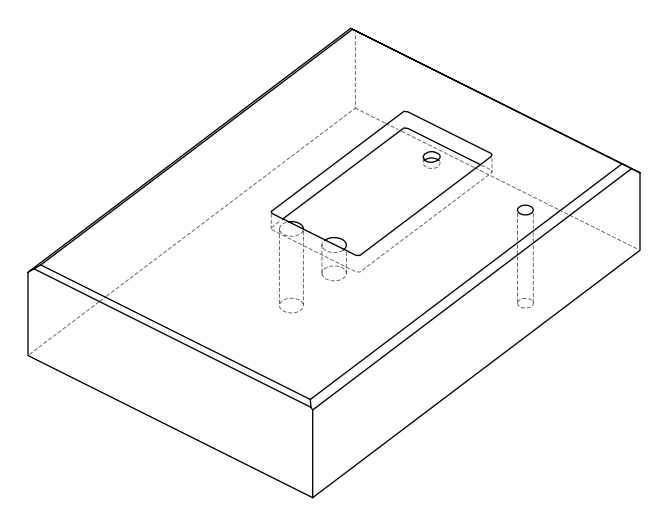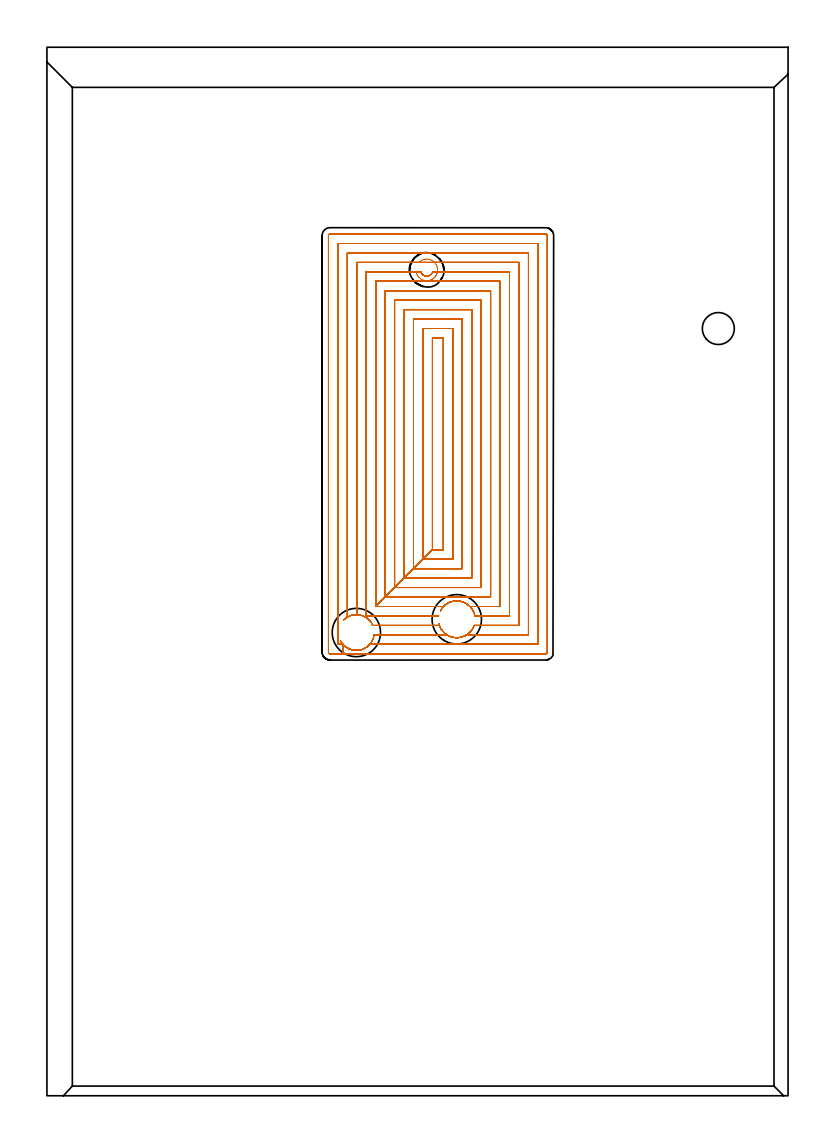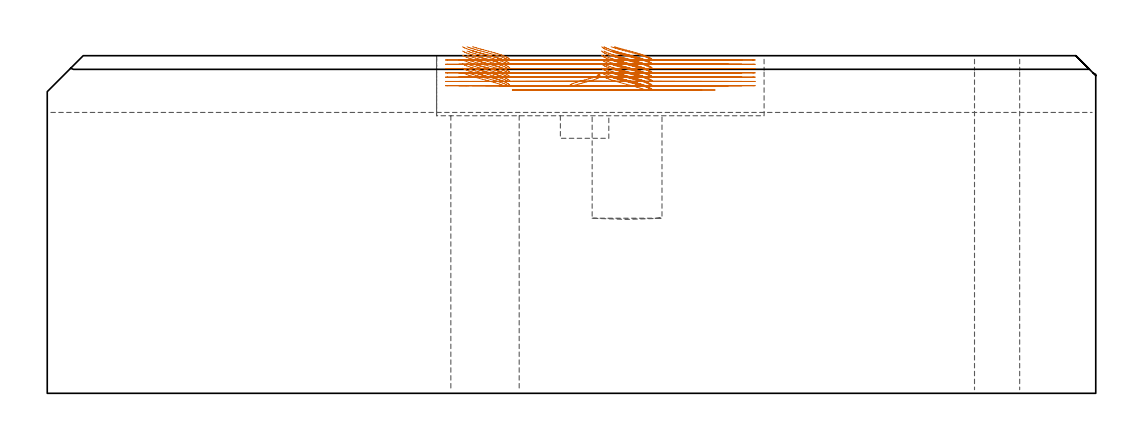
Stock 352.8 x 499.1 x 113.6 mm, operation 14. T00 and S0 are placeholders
(PLAN: 14 operations, 9 tool changes, 204 min)
(1 INDEXABLE_INSERT_DRILL_THROUGH_HOLE_FROM_SOLID | STEP1HOLE | NXT0302_017 | 0.39 min | 47127 mm3)
(2 INDEXABLE_INSERT_DRILL_BLIND_HOLE_FROM_SOLID | STEP1POCKET | NXT0302_018 | 0.15 min | 23744 mm3)
(3 SPOT_DRILL | STEP1HOLE_1 | NXT0321_9005460120000 | 0.03 min | 2 mm3)
(4 SPOT_DRILL_1 | STEP1POCKET_1 | NXT0321_9005460120000 | 0.04 min | 2192 mm3)
(5 DRILL_BLIND_HOLE_INTO_CENTER | STEP1HOLE_1 | UGT0301_494 | 0.07 min | 984 mm3)
(6 GUN_DRILL_THROUGH_HOLE | STEP1HOLE_1 | UGT0307_006 | 0.56 min | 6346 mm3)
(7 DRILL_TO_ENLARGE_THROUGH_HOLE | STEP1HOLE_1 | UGT0301_282 | 0.49 min | 13220 mm3)
(8 DRILL_BLIND_HOLE_INTO_CENTER_1 | STEP1POCKET_1 | NXT0301_128 | 0.04 min | 813 mm3)
(9 MILL_ROUGH_BLIND_HOLE_CONTOUR | STEP1POCKET_1 | UGT0201_129 | Spiral | 0.18 min | 2060 mm3)
(10 AREA_MILL | FG_CHAMFER_SURFACE | UGT0205_001 | 5.6 min | 3683 mm3)
(11 AREA_MILL_1 | FG_CHAMFER_SURFACE_1 | UGT0205_001 | 19.61 min | 36355 mm3)
(12 AREA_MILL_2 | FG_CHAMFER_SURFACE_2 | UGT0205_001 | 19.81 min | 63364 mm3)
(13 AREA_MILL_3 | FG_CHAMFER_SURFACE_3 | UGT0205_001 | 11.74 min | 10773 mm3)
(14 MILL_RECTANGULAR_POCKET | POCKET_RECTANGULAR_STRAIGHT | UGT0201_014 | Follow Part, ap 1.5, ae 75% | 145.28 min | 437284 mm3)
(TOOL NXT0302_017 | Index. Insert Drill 23mm [880-D2300L25-05] | D23 PA176 FL115 Z2)
(TOOL NXT0302_018 | Index. Insert Drill 23.5mm [880-D2350L25-03] | D23.5 PA176 FL71 Z2)
(TOOL NXT0321_9005460120000 | NC Spot Drill, 142deg, 12mm, Carbide, Uncoated | D12 PA142 FL30 Z2)
(TOOL UGT0301_494 | Carbide Drill 9.9 mm | D9.9 PA118 FL87 Z2)
(TOOL UGT0307_006 | Gun Drill 9 mm | D9 PA130 FL24 Z1)
(TOOL UGT0301_282 | Twist Drill 15.2 mm | D15.2 PA118 FL120 Z2)
(TOOL NXT0301_128 | Carbide Drill 12mm [861.1-1200-036A1-GP GC34] | D12 PA150 FL37.4 Z2)
(TOOL UGT0201_129 | Carbide End Mill 11.9 | D11.9 FL15 Z4)
(TOOL UGT0205_001 | Chamfer Mill 20 x 3 x 45 deg. | D20 FL50 Z2)
(TOOL UGT0201_014 | End mill 6 mm | D6 FL24 Z4)
(OP 14 MILL_RECTANGULAR_POCKET, part 1 of 3)
G17 G21 G94 G90
T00 M6
G54
G17 G0 G90 X187.321 Y230.777 S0 M3
G43 Z123.6 H0
Z116.6
G94 G1 X187.498 Y231.128 Z116.495 F250.
X187.966 Y231.862 Z116.261
X188.208 Y232.204 Z116.149
X188.776 Y232.859 Z115.917
X189.406 Y233.454 Z115.685
X190.091 Y233.985 Z115.453
X190.446 Y234.208 Z115.34
X191.266 Y234.663 Z115.089
X191.643 Y234.846 Z114.976
X192.677 Y235.214 Z114.682
X193.749 Y235.45 Z114.388
X194.842 Y235.55 Z114.094
X195.939 Y235.514 Z113.8
X197.023 Y235.342 Z113.506
X198.077 Y235.036 Z113.212
X198.637 Y234.802 Z113.049
X199.437 Y234.396 Z112.809
X199.993 Y234.053 Z112.634
X200.118 Y233.967 Z112.593
X200.914 Y233.332 Z112.32
X201.344 Y232.9 Z112.157
X215.7 F500.
Y387.7
X156.5
Y232.9
X183.5 Y259.9
X188.7
Y360.7
X183.5
Y259.9
X179. Y255.4
X193.2
Y365.2
X179.
Y255.4
X174.5 Y250.9
X197.7
Y369.7
X174.5
Y250.9
X170. Y246.4
X202.2
Y374.2
X170.
Y246.4
X165.5 Y241.9
X206.7
Y378.7
X165.5
Y241.9
X161. Y237.4
X211.2
Y383.2
X161.
Y237.4
X156.5 Y232.9
X188.83
G0 X190.845 Y234.43 Z116.6
G1 X191.266 Y234.663 Z116.471 F250.
X191.643 Y234.846 Z116.359
X192.677 Y235.214 Z116.065
X193.749 Y235.45 Z115.77
X194.842 Y235.55 Z115.476
X195.939 Y235.514 Z115.182
X197.023 Y235.342 Z114.888
X198.077 Y235.036 Z114.594
X198.637 Y234.802 Z114.432
X199.437 Y234.396 Z114.191
X199.993 Y234.053 Z114.016
X200.118 Y233.967 Z113.976
X200.914 Y233.332 Z113.703
X201.667 Y232.575 Z113.416
X202.284 Y231.793 Z113.149
X202.711 Y231.113 Z112.934
X202.998 Y230.541 Z112.763
X203.12 Y230.299 Z112.69
X203.286 Y229.913 Z112.578
X203.621 Y228.813 Z112.27
X203.697 Y228.4 Z112.157
X220.2 F500.
Y392.2
X183.645
G2 X182.387 Y390.564 R2.905
G1 X181.756 Y390.258
G2 X178.914 Y390.774 R3.041
G1 X178.388 Y391.321
X178.148 Y391.719
X178.019 Y392.04
X177.955 Y392.2
X152.
Y228.4
X186.501
G0 X189.722 Y219.901 Z116.6
G1 X190.528 Y219.341 Z116.337 F250.
X190.755 Y219.206 Z116.266
X191.209 Y218.965 Z116.129
X191.999 Y218.62 Z115.898
X192.39 Y218.472 Z115.785
X193.497 Y218.191 Z115.479
X194.631 Y218.056 Z115.173
X195.773 Y218.069 Z114.867
X196.904 Y218.232 Z114.561
X198.004 Y218.539 Z114.255
X199.054 Y218.987 Z113.949
X199.418 Y219.194 Z113.837
X200.172 Y219.674 Z113.598
X200.197 Y219.69 Z113.59
X200.538 Y219.935 Z113.477
X200.626 Y220.006 Z113.447
X200.939 Y220.286 Z113.334
X201.251 Y220.566 Z113.222
X201.724 Y221.071 Z113.036
X202.156 Y221.612 Z112.851
X202.497 Y222.127 Z112.685
X202.952 Y222.944 Z112.435
X203.136 Y223.322 Z112.322
X203.212 Y223.504 Z112.27
X203.351 Y223.9 Z112.157
X224.7 F500.
Y396.7
X147.5
Y228.993
G0 X186.586 Y224.756 Z116.6
G1 X186.777 Y224.075 Z116.411 F250.
X186.926 Y223.684 Z116.298
X187.129 Y223.222 Z116.163
X187.272 Y222.895 Z116.067
X187.515 Y222.44 Z115.929
X187.649 Y222.215 Z115.859
X188.223 Y221.392 Z115.59
X188.955 Y220.572 Z115.296
X189.704 Y219.914 Z115.029
X190.528 Y219.341 Z114.76
X190.755 Y219.206 Z114.689
X191.209 Y218.965 Z114.551
X191.999 Y218.62 Z114.32
X192.39 Y218.472 Z114.208
X193.497 Y218.191 Z113.902
X194.631 Y218.056 Z113.596
X195.773 Y218.069 Z113.29
X196.904 Y218.232 Z112.984
X198.004 Y218.539 Z112.678
X199.054 Y218.987 Z112.372
X199.418 Y219.194 Z112.26
X199.742 Y219.4 Z112.157
X229.2 F500.
Y401.2
X143.
Y227.821
G0 X141.254 Y226.47 Z116.6
G1 X141.855 Y227.026 Z116.38 F250.
X142.06 Y227.192 Z116.31
X142.554 Y227.549 Z116.147
X143.248 Y227.972 Z115.929
X143.838 Y228.251 Z115.754
X144.046 Y228.349 Z115.692
X144.828 Y228.632 Z115.469
X145.162 Y228.733 Z115.376
X145.503 Y228.806 Z115.282
X145.907 Y228.893 Z115.172
X146.958 Y228.999 Z114.889
X148.015 Y228.975 Z114.605
X149.06 Y228.821 Z114.322
X150.078 Y228.539 Z114.039
X151.053 Y228.134 Z113.756
X151.415 Y227.934 Z113.646
X152.205 Y227.44 Z113.396
X152.543 Y227.201 Z113.285
X153.202 Y226.628 Z113.051
X153.799 Y225.991 Z112.817
X154.05 Y225.662 Z112.706
X154.282 Y225.36 Z112.604
X154.486 Y225.038 Z112.502
X154.938 Y224.226 Z112.253
X155.086 Y223.9 Z112.157
X186.847 F500.
G0 X143.153 Y213.083 Z116.6
G1 X143.268 Y213.019 Z116.565 F250.
X144.079 Y212.637 Z116.324
X144.461 Y212.48 Z116.214
X145.144 Y212.271 Z116.022
X145.843 Y212.119 Z115.831
X146.252 Y212.068 Z115.72
X146.662 Y212.017 Z115.61
X147.59 Y211.998 Z115.361
X148.515 Y212.081 Z115.112
X149.425 Y212.263 Z114.863
X150.31 Y212.544 Z114.615
X150.688 Y212.708 Z114.504
X151.481 Y213.1 Z114.267
X151.589 Y213.162 Z114.234
X152.175 Y213.539 Z114.047
X152.702 Y213.938 Z113.87
X152.881 Y214.091 Z113.807
X153.626 Y214.825 Z113.527
X154.105 Y215.41 Z113.324
X154.398 Y215.825 Z113.188
X154.571 Y216.1 Z113.101
X155.004 Y216.911 Z112.854
X155.111 Y217.143 Z112.786
X155.204 Y217.381 Z112.718
X155.355 Y217.766 Z112.607
X155.535 Y218.372 Z112.437
X155.67 Y218.99 Z112.268
X155.723 Y219.4 Z112.157
X190.443 F500.
G0 X139.736 Y216.65 Z116.6
G1 X140.019 Y216.119 Z116.438 F250.
X140.364 Y215.588 Z116.269
X140.47 Y215.441 Z116.22
X141.105 Y214.684 Z115.956
X141.878 Y213.955 Z115.671
X142.587 Y213.429 Z115.434
X142.987 Y213.177 Z115.308
X143.268 Y213.019 Z115.221
X144.079 Y212.637 Z114.981
X144.461 Y212.48 Z114.871
X145.144 Y212.271 Z114.679
X145.843 Y212.119 Z114.487
X146.252 Y212.068 Z114.377
X146.662 Y212.017 Z114.266
X147.59 Y211.998 Z114.018
X148.515 Y212.081 Z113.769
X149.425 Y212.263 Z113.52
X150.31 Y212.544 Z113.271
X150.688 Y212.708 Z113.161
X151.481 Y213.1 Z112.924
X151.589 Y213.162 Z112.891
X152.175 Y213.539 Z112.704
X152.702 Y213.938 Z112.527
X152.881 Y214.091 Z112.463
X153.626 Y214.825 Z112.183
X153.688 Y214.9 Z112.157
X233.7 F500.
Y405.7
X138.5
Y214.9
X140.924
Y210.4
X237.5
G3 X238.2 Y211.1 R0.7
G1 Y409.5
G3 X237.5 Y410.2 R0.7
G1 X134.7
G3 X134. Y409.5 R0.7
G1 Y211.1
G3 X134.7 Y210.4 R0.7
G1 X140.924
X141.924
G0 X187.321 Y230.777 Z115.157
G1 X187.498 Y231.128 Z115.052 F250.
X187.966 Y231.862 Z114.818
X188.208 Y232.204 Z114.706
X188.776 Y232.859 Z114.474
X189.406 Y233.454 Z114.242
X190.091 Y233.985 Z114.01
X190.446 Y234.208 Z113.897
X191.266 Y234.663 Z113.646
X191.643 Y234.846 Z113.534
X192.707 Y235.222 Z113.231
X193.811 Y235.459 Z112.929
X194.936 Y235.553 Z112.626
X196.063 Y235.501 Z112.324
X197.175 Y235.306 Z112.021
X198.253 Y234.971 Z111.719
X198.637 Y234.802 Z111.606
X199.437 Y234.396 Z111.366
X199.993 Y234.053 Z111.191
X200.118 Y233.967 Z111.151
X200.914 Y233.332 Z110.878
X201.344 Y232.9 Z110.714
X215.7 F500.
Y387.7
X156.5
Y232.9
X183.5 Y259.9
X188.7
Y360.7
X183.5
Y259.9
X179. Y255.4
X193.2
Y365.2
X179.
Y255.4
X174.5 Y250.9
X197.7
Y369.7
X174.5
Y250.9
X170. Y246.4
X202.2
Y374.2
X170.
Y246.4
X165.5 Y241.9
X206.7
Y378.7
X165.5
Y241.9
X161. Y237.4
X211.2
Y383.2
X161.
Y237.4
X156.5 Y232.9
X188.83
G0 X190.845 Y234.43 Z115.157
G1 X191.266 Y234.663 Z115.028 F250.
X191.643 Y234.846 Z114.916
X192.707 Y235.222 Z114.613
X193.811 Y235.459 Z114.311
X194.936 Y235.553 Z114.008
X196.063 Y235.501 Z113.706
X197.175 Y235.306 Z113.404
X198.253 Y234.971 Z113.101
X198.637 Y234.802 Z112.989
X199.437 Y234.396 Z112.748
X199.993 Y234.053 Z112.573
X200.118 Y233.967 Z112.533
X200.914 Y233.332 Z112.26
X201.667 Y232.575 Z111.974
X202.284 Y231.793 Z111.707
X202.386 Y231.644 Z111.658
X202.71 Y231.113 Z111.492
X203.12 Y230.298 Z111.247
X203.286 Y229.913 Z111.135
X203.621 Y228.813 Z110.827
X203.697 Y228.4 Z110.714
X220.2 F500.
Y392.2
X183.645
G2 X182.387 Y390.564 R2.905
G1 X181.756 Y390.258
G2 X178.914 Y390.774 R3.041
G1 X178.388 Y391.321
X178.148 Y391.719
X177.955 Y392.2
X152.
Y228.4
X186.501
G0 X189.722 Y219.902 Z115.157
G1 X190.529 Y219.341 Z114.894 F250.
X190.755 Y219.206 Z114.823
X191.209 Y218.965 Z114.686
X191.999 Y218.62 Z114.455
X192.39 Y218.472 Z114.343
X193.497 Y218.191 Z114.037
X194.631 Y218.056 Z113.73
X195.773 Y218.069 Z113.424
X196.904 Y218.232 Z113.118
X198.004 Y218.539 Z112.812
X199.054 Y218.987 Z112.506
X199.418 Y219.194 Z112.394
X200.197 Y219.69 Z112.147
X200.538 Y219.935 Z112.034
X201.174 Y220.491 Z111.808
X201.754 Y221.106 Z111.581
X202.272 Y221.773 Z111.355
X202.497 Y222.127 Z111.243
X202.952 Y222.944 Z110.992
X203.136 Y223.322 Z110.879
X203.212 Y223.504 Z110.827
X203.351 Y223.9 Z110.714
X224.7 F500.
Y396.7
X147.5
Y228.993
G0 X186.585 Y224.755 Z115.157
G1 X186.588 Y224.74 Z115.153 F250.
X186.778 Y224.073 Z114.967
X186.927 Y223.682 Z114.855
X187.272 Y222.895 Z114.625
X187.515 Y222.439 Z114.486
X187.649 Y222.215 Z114.416
X188.221 Y221.395 Z114.148
X188.883 Y220.643 Z113.88
X188.955 Y220.572 Z113.853
X189.701 Y219.916 Z113.587
X190.529 Y219.341 Z113.317
X190.755 Y219.206 Z113.246
X191.209 Y218.965 Z113.108
X191.999 Y218.62 Z112.877
X192.39 Y218.472 Z112.765
X193.497 Y218.191 Z112.459
X194.631 Y218.056 Z112.153
X195.773 Y218.069 Z111.847
X196.904 Y218.232 Z111.541
X198.004 Y218.539 Z111.235
X199.054 Y218.987 Z110.929
X199.418 Y219.194 Z110.817
X199.742 Y219.4 Z110.714
X229.2 F500.
Y401.2
X143.
Y227.821
G0 X141.254 Y226.47 Z115.157
G1 X141.855 Y227.026 Z114.938 F250.
X142.06 Y227.192 Z114.867
X142.554 Y227.549 Z114.704
X143.248 Y227.972 Z114.486
X144.046 Y228.349 Z114.249
X144.828 Y228.632 Z114.027
X145.159 Y228.732 Z113.934
X145.496 Y228.804 Z113.842
X145.9 Y228.891 Z113.731
X146.952 Y228.999 Z113.447
X148.01 Y228.976 Z113.164
X149.057 Y228.822 Z112.88
X150.076 Y228.54 Z112.597
X151.053 Y228.134 Z112.313
X151.415 Y227.934 Z112.203
X152.205 Y227.44 Z111.953
X152.543 Y227.201 Z111.842
X153.175 Y226.653 Z111.618
X153.751 Y226.047 Z111.394
X154.265 Y225.388 Z111.17
X154.486 Y225.038 Z111.059
X154.938 Y224.226 Z110.81
X155.086 Y223.9 Z110.714
X186.847 F500.
G0 X143.151 Y213.085 Z115.157
G1 X143.268 Y213.019 Z115.121 F250.
X144.061 Y212.644 Z114.886
X144.758 Y212.392 Z114.687
X145.699 Y212.155 Z114.427
X146.104 Y212.078 Z114.317
X147.169 Y211.994 Z114.031
X148.236 Y212.045 Z113.744
X149.289 Y212.229 Z113.458
X150.31 Y212.544 Z113.172
X150.688 Y212.708 Z113.061
X151.481 Y213.1 Z112.824
X151.589 Y213.162 Z112.791
X152.175 Y213.539 Z112.604
X152.702 Y213.938 Z112.427
X152.881 Y214.091 Z112.364
X153.504 Y214.691 Z112.132
X153.626 Y214.825 Z112.084
X154.105 Y215.41 Z111.881
X154.398 Y215.825 Z111.745
X154.571 Y216.1 Z111.658
X155.004 Y216.911 Z111.412
X155.177 Y217.287 Z111.301
X155.468 Y218.126 Z111.063
X155.67 Y218.99 Z110.825
X155.723 Y219.4 Z110.714
X190.443 F500.
G0 X139.735 Y216.652 Z115.157
G1 X140.019 Y216.119 Z114.995 F250.
X140.364 Y215.588 Z114.825
X140.47 Y215.441 Z114.777
X141.105 Y214.684 Z114.512
X141.878 Y213.955 Z114.227
X142.587 Y213.429 Z113.991
X142.987 Y213.177 Z113.864
X143.268 Y213.019 Z113.778
X144.061 Y212.644 Z113.543
X144.758 Y212.392 Z113.344
X145.699 Y212.155 Z113.084
X146.104 Y212.078 Z112.974
X147.169 Y211.994 Z112.687
X148.236 Y212.045 Z112.401
X149.289 Y212.229 Z112.115
X150.31 Y212.544 Z111.828
X150.688 Y212.708 Z111.718
X151.481 Y213.1 Z111.481
X151.589 Y213.162 Z111.448
X152.175 Y213.539 Z111.261
X152.702 Y213.938 Z111.084
X152.881 Y214.091 Z111.021
X153.504 Y214.691 Z110.789
X153.626 Y214.825 Z110.74
X153.688 Y214.9 Z110.714
X233.7 F500.
Y405.7
X138.5
Y214.9
X140.924
Y210.4
X237.5
G3 X238.2 Y211.1 R0.7
G1 Y409.5
G3 X237.5 Y410.2 R0.7
G1 X134.7
G3 X134. Y409.5 R0.7
G1 Y211.1
G3 X134.7 Y210.4 R0.7
G1 X140.924
X141.924
G0 X187.321 Y230.777 Z113.714
G1 X187.494 Y231.121 Z113.611 F250.
X187.966 Y231.862 Z113.376
X188.208 Y232.204 Z113.263
X188.776 Y232.859 Z113.031
X189.406 Y233.454 Z112.799
X190.091 Y233.985 Z112.567
X190.446 Y234.208 Z112.454
X191.266 Y234.663 Z112.203
X191.643 Y234.846 Z112.091
X192.707 Y235.222 Z111.788
X193.811 Y235.459 Z111.486
X194.936 Y235.553 Z111.183
X196.063 Y235.501 Z110.881
X197.175 Y235.306 Z110.579
X198.253 Y234.971 Z110.276
X198.637 Y234.802 Z110.164
X199.437 Y234.396 Z109.923
X199.993 Y234.053 Z109.748
X200.118 Y233.967 Z109.707
X200.912 Y233.335 Z109.436
X201.344 Y232.9 Z109.271
X215.7 F500.
Y387.7
X156.5
Y232.9
X183.5 Y259.9
X188.7
Y360.7
X183.5
Y259.9
X179. Y255.4
X193.2
Y365.2
X179.
Y255.4
X174.5 Y250.9
X197.7
Y369.7
X174.5
Y250.9
X170. Y246.4
X202.2
Y374.2
X170.
Y246.4
X165.5 Y241.9
X206.7
Y378.7
X165.5
Y241.9
X161. Y237.4
X211.2
Y383.2
X161.
Y237.4
X156.5 Y232.9
X188.83
G0 X190.845 Y234.43 Z113.714
G1 X191.266 Y234.663 Z113.585 F250.
X191.643 Y234.846 Z113.473
X192.707 Y235.222 Z113.17
X193.811 Y235.459 Z112.868
X194.936 Y235.553 Z112.566
X196.063 Y235.501 Z112.263
X197.175 Y235.306 Z111.961
X198.253 Y234.971 Z111.658
X198.637 Y234.802 Z111.546
X199.437 Y234.396 Z111.305
X199.993 Y234.053 Z111.13
X200.118 Y233.967 Z111.09
X200.912 Y233.335 Z110.818
X201.667 Y232.575 Z110.531
X202.284 Y231.793 Z110.264
X202.386 Y231.644 Z110.215
X202.71 Y231.113 Z110.049
X203.12 Y230.298 Z109.804
X203.286 Y229.913 Z109.692
X203.621 Y228.813 Z109.384
X203.697 Y228.4 Z109.271
X220.2 F500.
Y392.2
X183.645
G2 X182.387 Y390.564 R2.905
G1 X181.756 Y390.258
G2 X178.914 Y390.774 R3.041
G1 X178.388 Y391.321
X178.148 Y391.719
X177.955 Y392.2
X152.
Y228.4
X186.501
G0 X189.722 Y219.902 Z113.714
G1 X190.529 Y219.341 Z113.451 F250.
X190.755 Y219.206 Z113.38
X191.209 Y218.965 Z113.243
X191.999 Y218.62 Z113.012
X192.39 Y218.472 Z112.9
X193.497 Y218.191 Z112.594
X194.631 Y218.056 Z112.288
X195.773 Y218.069 Z111.982
X196.904 Y218.232 Z111.676
X198.004 Y218.539 Z111.37
X199.054 Y218.987 Z111.063
X199.418 Y219.194 Z110.951
X200.197 Y219.69 Z110.704
X200.538 Y219.935 Z110.591
X201.174 Y220.491 Z110.365
X201.754 Y221.106 Z110.139
X202.272 Y221.773 Z109.912
X202.497 Y222.127 Z109.8
X202.952 Y222.944 Z109.549
X203.136 Y223.322 Z109.437
X203.212 Y223.504 Z109.384
X203.351 Y223.9 Z109.271
X224.7 F500.
Y396.7
X147.5
Y228.993
G0 X186.586 Y224.755 Z113.714
G1 X186.589 Y224.738 Z113.71 F250.
X186.778 Y224.073 Z113.524
X186.927 Y223.682 Z113.412
X187.272 Y222.895 Z113.182
X187.515 Y222.439 Z113.044
X187.649 Y222.215 Z112.973
X188.221 Y221.395 Z112.706
X188.883 Y220.643 Z112.437
X188.955 Y220.572 Z112.41
X189.701 Y219.916 Z112.144
X190.529 Y219.341 Z111.874
X190.755 Y219.206 Z111.803
X191.209 Y218.965 Z111.666
X191.999 Y218.62 Z111.435
X192.39 Y218.472 Z111.322
X193.497 Y218.191 Z111.016
X194.631 Y218.056 Z110.71
X195.773 Y218.069 Z110.404
X196.904 Y218.232 Z110.098
X198.004 Y218.539 Z109.792
X199.054 Y218.987 Z109.486
X199.418 Y219.194 Z109.374
X199.742 Y219.4 Z109.271
X229.2 F500.
Y401.2
X143.
Y227.821
G0 X141.254 Y226.47 Z113.714
G1 X141.855 Y227.026 Z113.495 F250.
X142.06 Y227.192 Z113.424
X142.554 Y227.549 Z113.261
X143.248 Y227.972 Z113.043
X144.046 Y228.349 Z112.807
X144.828 Y228.632 Z112.584
X145.224 Y228.751 Z112.473
X146.202 Y228.936 Z112.206
X147.196 Y229.005 Z111.939
X148.191 Y228.959 Z111.673
X149.173 Y228.796 Z111.406
X150.13 Y228.521 Z111.139
X151.049 Y228.136 Z110.872
X151.411 Y227.937 Z110.761
X152.205 Y227.44 Z110.51
X152.543 Y227.201 Z110.399
X153.175 Y226.653 Z110.175
X153.751 Y226.047 Z109.951
X154.265 Y225.388 Z109.727
X154.486 Y225.038 Z109.616
X154.938 Y224.226 Z109.367
X155.086 Y223.9 Z109.271
X186.847 F500.
G0 X143.151 Y213.085 Z113.714
G1 X143.268 Y213.019 Z113.678 F250.
X144.061 Y212.644 Z113.443
X144.758 Y212.392 Z113.245
X145.7 Y212.155 Z112.984
X146.105 Y212.077 Z112.874
X147.17 Y211.994 Z112.588
X148.236 Y212.045 Z112.301
X149.288 Y212.229 Z112.015
X150.309 Y212.543 Z111.729
X150.687 Y212.707 Z111.619
X151.481 Y213.1 Z111.381
X151.589 Y213.162 Z111.348
X152.175 Y213.539 Z111.161
X152.702 Y213.938 Z110.984
X152.881 Y214.091 Z110.921
X153.504 Y214.691 Z110.689
X153.626 Y214.825 Z110.641
X154.105 Y215.41 Z110.438
X154.398 Y215.825 Z110.302
X154.571 Y216.1 Z110.215
X155.004 Y216.911 Z109.969
X155.177 Y217.287 Z109.858
X155.468 Y218.126 Z109.62
X155.67 Y218.99 Z109.382
X155.723 Y219.4 Z109.271
X190.443 F500.
G0 X139.735 Y216.653 Z113.714
G1 X140.02 Y216.118 Z113.552 F250.
X140.364 Y215.588 Z113.383
X140.47 Y215.441 Z113.334
X141.105 Y214.684 Z113.069
X141.878 Y213.955 Z112.785
X142.587 Y213.429 Z112.548
X142.987 Y213.177 Z112.421
X143.268 Y213.019 Z112.335
X144.061 Y212.644 Z112.1
X144.758 Y212.392 Z111.901
X145.7 Y212.155 Z111.641
X146.105 Y212.077 Z111.53
X147.17 Y211.994 Z111.244
X148.236 Y212.045 Z110.958
X149.288 Y212.229 Z110.672
X150.309 Y212.543 Z110.386
X150.687 Y212.707 Z110.275
X151.481 Y213.1 Z110.038
X151.589 Y213.162 Z110.005
X152.175 Y213.539 Z109.818
X152.702 Y213.938 Z109.641
X152.881 Y214.091 Z109.578
X153.504 Y214.691 Z109.346
X153.626 Y214.825 Z109.297
X153.688 Y214.9 Z109.271
X233.7 F500.
Y405.7
X138.5
Y214.9
X140.924
Y210.4
X237.5
G3 X238.2 Y211.1 R0.7
G1 Y409.5
G3 X237.5 Y410.2 R0.7
G1 X134.7
G3 X134. Y409.5 R0.7
G1 Y211.1
G3 X134.7 Y210.4 R0.7
G1 X140.924
X141.924
G0 X187.321 Y230.777 Z112.271
G1 X187.494 Y231.121 Z112.168 F250.
X187.966 Y231.862 Z111.933
X188.208 Y232.204 Z111.82
X188.776 Y232.859 Z111.588
X189.406 Y233.454 Z111.356
X190.091 Y233.985 Z111.124
X190.446 Y234.208 Z111.012
X191.266 Y234.663 Z110.76
X191.643 Y234.846 Z110.648
X192.707 Y235.222 Z110.345
X193.811 Y235.459 Z110.043
X194.936 Y235.553 Z109.741
X196.063 Y235.501 Z109.438
X197.175 Y235.306 Z109.136
X198.253 Y234.971 Z108.833
X198.637 Y234.802 Z108.721
X199.437 Y234.396 Z108.48
X199.993 Y234.053 Z108.305
X200.118 Y233.967 Z108.265
X200.907 Y233.339 Z107.994
X201.344 Y232.9 Z107.828
X215.7 F500.
Y387.7
X156.5
Y232.9
X183.5 Y259.9
X188.7
Y360.7
X183.5
Y259.9
X179. Y255.4
X193.2
Y365.2
X179.
Y255.4
X174.5 Y250.9
X197.7
Y369.7
X174.5
Y250.9
X170. Y246.4
X202.2
Y374.2
X170.
Y246.4
X165.5 Y241.9
X206.7
Y378.7
X165.5
Y241.9
X161. Y237.4
X211.2
Y383.2
X161.
Y237.4
X156.5 Y232.9
X188.83
G0 X190.845 Y234.43 Z112.271
G1 X191.266 Y234.663 Z112.142 F250.
X191.643 Y234.846 Z112.03
X192.707 Y235.222 Z111.728
X193.811 Y235.459 Z111.425
X194.936 Y235.553 Z111.123
X196.063 Y235.501 Z110.82
X197.175 Y235.306 Z110.518
X198.253 Y234.971 Z110.215
X198.637 Y234.802 Z110.103
X199.437 Y234.396 Z109.863
X199.993 Y234.053 Z109.688
X200.118 Y233.967 Z109.647
X200.907 Y233.339 Z109.377
X201.413 Y232.831 Z109.185
X201.664 Y232.578 Z109.089
X202.285 Y231.792 Z108.821
X202.386 Y231.644 Z108.773
X202.71 Y231.113 Z108.606
X203.12 Y230.298 Z108.362
X203.286 Y229.913 Z108.249
X203.621 Y228.813 Z107.941
X203.697 Y228.4 Z107.828
X220.2 F500.
Y392.2
X183.645
G2 X182.387 Y390.564 R2.905
G1 X181.756 Y390.258
G2 X178.914 Y390.774 R3.041
G1 X178.388 Y391.321
X178.148 Y391.719
X177.955 Y392.2
X152.
Y228.4
X186.501
G0 X189.722 Y219.901 Z112.271
G1 X190.528 Y219.341 Z112.008 F250.
X190.755 Y219.206 Z111.938
X191.209 Y218.965 Z111.8
X191.999 Y218.62 Z111.569
X192.39 Y218.472 Z111.457
X193.497 Y218.191 Z111.151
X194.631 Y218.056 Z110.845
X195.773 Y218.069 Z110.539
X196.904 Y218.232 Z110.233
X198.004 Y218.539 Z109.927
X199.054 Y218.987 Z109.621
X199.418 Y219.194 Z109.508
X200.197 Y219.69 Z109.261
X200.538 Y219.935 Z109.149
X201.174 Y220.491 Z108.922
X201.754 Y221.106 Z108.696
X202.272 Y221.773 Z108.469
X202.497 Y222.127 Z108.357
X202.952 Y222.944 Z108.106
X203.136 Y223.322 Z107.994
X203.212 Y223.504 Z107.941
X203.351 Y223.9 Z107.828
X224.7 F500.
Y396.7
X147.5
Y228.993
G0 X186.596 Y224.758 Z112.271
G1 X186.777 Y224.075 Z112.082 F250.
X186.926 Y223.684 Z111.97
X187.272 Y222.895 Z111.739
X187.515 Y222.439 Z111.601
X187.649 Y222.215 Z111.531
X188.223 Y221.392 Z111.262
X188.883 Y220.644 Z110.994
X188.955 Y220.572 Z110.967
X189.704 Y219.914 Z110.7
X190.528 Y219.341 Z110.431
X190.755 Y219.206 Z110.36
X191.209 Y218.965 Z110.223
X191.999 Y218.62 Z109.992
X192.39 Y218.472 Z109.88
X193.497 Y218.191 Z109.574
X194.631 Y218.056 Z109.268
X195.773 Y218.069 Z108.962
X196.904 Y218.232 Z108.655
X198.004 Y218.539 Z108.349
X199.054 Y218.987 Z108.043
X199.418 Y219.194 Z107.931
X199.742 Y219.4 Z107.828
X229.2 F500.
Y401.2
X143.
Y227.821
G0 X141.254 Y226.47 Z112.271
G1 X141.855 Y227.026 Z112.052 F250.
X142.06 Y227.192 Z111.981
X142.554 Y227.549 Z111.818
X143.248 Y227.972 Z111.6
X144.046 Y228.349 Z111.364
X144.828 Y228.632 Z111.141
X145.224 Y228.751 Z111.03
X146.202 Y228.936 Z110.763
X147.196 Y229.005 Z110.497
X148.191 Y228.959 Z110.23
X149.173 Y228.796 Z109.963
X150.13 Y228.521 Z109.696
X151.049 Y228.136 Z109.429
X151.411 Y227.937 Z109.318
X152.205 Y227.44 Z109.067
X152.543 Y227.201 Z108.957
X153.175 Y226.653 Z108.732
X153.751 Y226.047 Z108.508
X154.265 Y225.388 Z108.284
X154.486 Y225.038 Z108.174
X154.938 Y224.226 Z107.924
X155.086 Y223.9 Z107.828
X186.847 F500.
G0 X143.153 Y213.084 Z112.271
G1 X143.268 Y213.019 Z112.236 F250.
X144.061 Y212.644 Z112.001
X144.443 Y212.487 Z111.89
X145.401 Y212.208 Z111.623
X146.384 Y212.043 Z111.356
X147.381 Y211.994 Z111.088
X148.376 Y212.062 Z110.821
X149.357 Y212.246 Z110.554
X150.309 Y212.543 Z110.286
X150.687 Y212.707 Z110.176
X151.481 Y213.1 Z109.938
X151.589 Y213.162 Z109.905
X152.175 Y213.539 Z109.719
X152.702 Y213.938 Z109.541
X152.881 Y214.091 Z109.478
X153.504 Y214.691 Z109.246
X153.626 Y214.825 Z109.198
X154.105 Y215.41 Z108.995
X154.398 Y215.825 Z108.859
X154.571 Y216.1 Z108.772
X155.004 Y216.911 Z108.526
X155.177 Y217.287 Z108.415
X155.468 Y218.126 Z108.177
X155.67 Y218.99 Z107.939
X155.723 Y219.4 Z107.828
X190.443 F500.
G0 X139.736 Y216.651 Z112.271
G1 X140.02 Y216.118 Z112.109 F250.
X140.364 Y215.588 Z111.94
X140.47 Y215.441 Z111.892
X141.105 Y214.684 Z111.627
X141.878 Y213.955 Z111.342
X142.587 Y213.429 Z111.106
X142.987 Y213.177 Z110.979
X143.268 Y213.019 Z110.892
X144.061 Y212.644 Z110.657
X144.443 Y212.487 Z110.547
X145.401 Y212.208 Z110.28
X146.384 Y212.043 Z110.012
X147.381 Y211.994 Z109.745
X148.376 Y212.062 Z109.478
X149.357 Y212.246 Z109.21
X150.309 Y212.543 Z108.943
X150.687 Y212.707 Z108.832
X151.481 Y213.1 Z108.595
X151.589 Y213.162 Z108.562
X152.175 Y213.539 Z108.375
X152.702 Y213.938 Z108.198
X152.881 Y214.091 Z108.135
X153.504 Y214.691 Z107.903
X153.626 Y214.825 Z107.855
X153.688 Y214.9 Z107.828
X233.7 F500.
Y405.7
X138.5
Y214.9
X140.924
Y210.4
X237.5
G3 X238.2 Y211.1 R0.7
G1 Y409.5
G3 X237.5 Y410.2 R0.7
G1 X134.7
G3 X134. Y409.5 R0.7
G1 Y211.1
G3 X134.7 Y210.4 R0.7
G1 X140.924
X141.924
G0 X187.321 Y230.777 Z110.828
G1 X187.494 Y231.121 Z110.725 F250.
X187.966 Y231.862 Z110.49
X188.208 Y232.204 Z110.378
X188.776 Y232.859 Z110.145
X189.406 Y233.454 Z109.913
X190.091 Y233.985 Z109.681
X190.446 Y234.208 Z109.569
X191.266 Y234.663 Z109.317
X191.643 Y234.846 Z109.205
X192.707 Y235.222 Z108.902
X193.811 Y235.459 Z108.6
X194.936 Y235.553 Z108.298
X196.063 Y235.501 Z107.995
X197.175 Y235.306 Z107.693
X198.253 Y234.971 Z107.39
X198.637 Y234.802 Z107.278
X199.437 Y234.396 Z107.037
X199.993 Y234.053 Z106.862
X200.118 Y233.967 Z106.822
X200.907 Y233.338 Z106.551
X200.942 Y233.303 Z106.538
X201.344 Y232.9 Z106.386
X215.7 F500.
Y387.7
X156.5
Y232.9
X183.5 Y259.9
X188.7
Y360.7
X183.5
Y259.9
X179. Y255.4
X193.2
Y365.2
X179.
Y255.4
X174.5 Y250.9
X197.7
Y369.7
X174.5
Y250.9
X170. Y246.4
X202.2
Y374.2
X170.
Y246.4
X165.5 Y241.9
X206.7
Y378.7
X165.5
Y241.9
X161. Y237.4
X211.2
Y383.2
X161.
Y237.4
X156.5 Y232.9
X188.83
G0 X190.845 Y234.43 Z110.828
G1 X191.266 Y234.663 Z110.7 F250.
X191.643 Y234.846 Z110.587
X192.707 Y235.222 Z110.285
X193.811 Y235.459 Z109.982
X194.936 Y235.553 Z109.68
X196.063 Y235.501 Z109.377
X197.175 Y235.306 Z109.075
X198.253 Y234.971 Z108.773
X198.637 Y234.802 Z108.66
X199.437 Y234.396 Z108.42
X199.993 Y234.053 Z108.245
X200.118 Y233.967 Z108.204
X200.907 Y233.338 Z107.934
X200.942 Y233.303 Z107.92
X201.665 Y232.577 Z107.646
X202.285 Y231.792 Z107.378
X202.386 Y231.644 Z107.33
X202.71 Y231.113 Z107.163
X203.12 Y230.298 Z106.919
X203.286 Y229.913 Z106.806
X203.621 Y228.813 Z106.498
X203.697 Y228.4 Z106.386
X220.2 F500.
Y392.2
X183.645
G2 X182.387 Y390.564 R2.905
G1 X181.756 Y390.258
G2 X178.914 Y390.774 R3.041
G1 X178.388 Y391.321
X178.148 Y391.719
X177.955 Y392.2
X152.
Y228.4
X186.501
G0 X189.722 Y219.901 Z110.828
G1 X190.528 Y219.341 Z110.565 F250.
X190.755 Y219.206 Z110.495
X191.209 Y218.965 Z110.357
X191.999 Y218.62 Z110.126
X192.39 Y218.472 Z110.014
X193.497 Y218.191 Z109.708
X194.631 Y218.056 Z109.402
X195.773 Y218.069 Z109.096
X196.904 Y218.232 Z108.79
X198.004 Y218.539 Z108.484
X199.054 Y218.987 Z108.178
X199.418 Y219.194 Z108.066
X200.197 Y219.69 Z107.818
X200.538 Y219.935 Z107.706
X201.174 Y220.491 Z107.479
X201.754 Y221.106 Z107.253
X202.272 Y221.773 Z107.027
X202.497 Y222.127 Z106.914
X202.952 Y222.944 Z106.663
X203.136 Y223.322 Z106.551
X203.212 Y223.504 Z106.498
X203.351 Y223.9 Z106.386
X224.7 F500.
Y396.7
X147.5
Y228.993
G0 X186.596 Y224.758 Z110.828
G1 X186.777 Y224.075 Z110.639 F250.
X186.926 Y223.684 Z110.527
X187.272 Y222.895 Z110.296
X187.515 Y222.439 Z110.158
X187.649 Y222.215 Z110.088
X188.223 Y221.392 Z109.819
X188.883 Y220.644 Z109.552
X188.955 Y220.572 Z109.524
X189.704 Y219.914 Z109.257
X190.528 Y219.341 Z108.988
X190.755 Y219.206 Z108.918
X191.209 Y218.965 Z108.78
X191.999 Y218.62 Z108.549
X192.39 Y218.472 Z108.437
X193.497 Y218.191 Z108.131
X194.631 Y218.056 Z107.825
X195.773 Y218.069 Z107.519
X196.904 Y218.232 Z107.213
X198.004 Y218.539 Z106.907
X199.054 Y218.987 Z106.601
X199.418 Y219.194 Z106.488
X199.742 Y219.4 Z106.386
X229.2 F500.
Y401.2
X143.
Y227.821
G0 X141.254 Y226.47 Z110.828
G1 X141.855 Y227.026 Z110.609 F250.
X142.06 Y227.192 Z110.538
X142.554 Y227.549 Z110.375
X143.248 Y227.972 Z110.157
X144.046 Y228.349 Z109.921
X144.828 Y228.632 Z109.698
X145.224 Y228.751 Z109.587
X146.202 Y228.936 Z109.321
X147.196 Y229.005 Z109.054
X148.191 Y228.959 Z108.787
X149.173 Y228.796 Z108.52
X150.13 Y228.521 Z108.253
X151.049 Y228.136 Z107.986
X151.411 Y227.937 Z107.876
X152.205 Y227.44 Z107.625
X152.543 Y227.201 Z107.514
X153.175 Y226.653 Z107.29
X153.751 Y226.047 Z107.066
X154.265 Y225.388 Z106.842
X154.486 Y225.038 Z106.731
X154.938 Y224.226 Z106.482
X155.086 Y223.9 Z106.386
X186.847 F500.
G0 X143.153 Y213.084 Z110.828
G1 X143.268 Y213.019 Z110.793 F250.
X144.061 Y212.644 Z110.558
X144.443 Y212.487 Z110.447
X145.401 Y212.208 Z110.18
X146.384 Y212.043 Z109.913
X147.381 Y211.994 Z109.645
X148.376 Y212.062 Z109.378
X149.357 Y212.246 Z109.111
X150.309 Y212.543 Z108.844
X150.687 Y212.707 Z108.733
X151.481 Y213.1 Z108.496
X151.589 Y213.162 Z108.462
X152.175 Y213.539 Z108.276
X152.702 Y213.938 Z108.099
X152.881 Y214.091 Z108.035
X153.504 Y214.691 Z107.804
X153.626 Y214.825 Z107.755
X154.105 Y215.41 Z107.552
X154.398 Y215.825 Z107.416
X154.571 Y216.1 Z107.329
X155.004 Y216.911 Z107.083
X155.177 Y217.287 Z106.972
X155.468 Y218.126 Z106.734
X155.67 Y218.99 Z106.496
X155.723 Y219.4 Z106.386
X190.443 F500.
G0 X139.736 Y216.651 Z110.828
G1 X140.02 Y216.118 Z110.667 F250.
X140.364 Y215.588 Z110.497
X140.47 Y215.441 Z110.449
X141.105 Y214.684 Z110.184
X141.878 Y213.955 Z109.899
X142.587 Y213.429 Z109.663
X142.987 Y213.177 Z109.536
X143.268 Y213.019 Z109.45
X144.061 Y212.644 Z109.215
X144.443 Y212.487 Z109.104
X145.401 Y212.208 Z108.837
X146.384 Y212.043 Z108.569
X147.381 Y211.994 Z108.302
X148.376 Y212.062 Z108.035
X149.357 Y212.246 Z107.767
X150.309 Y212.543 Z107.5
X150.687 Y212.707 Z107.39
X151.481 Y213.1 Z107.152
X151.589 Y213.162 Z107.119
X152.175 Y213.539 Z106.932
X152.702 Y213.938 Z106.755
X152.881 Y214.091 Z106.692
X153.504 Y214.691 Z106.46
X153.626 Y214.825 Z106.412
X153.688 Y214.9 Z106.386
X233.7 F500.
Y405.7
X138.5
Y214.9
X140.924
Y210.4
X237.5
G3 X238.2 Y211.1 R0.7
G1 Y409.5
G3 X237.5 Y410.2 R0.7
G1 X134.7
G3 X134. Y409.5 R0.7
G1 Y211.1
G3 X134.7 Y210.4 R0.7
G1 X140.924
X141.924
G0 X187.321 Y230.777 Z109.386
G1 X187.494 Y231.121 Z109.282 F250.
X187.966 Y231.862 Z109.047
X188.208 Y232.204 Z108.935
X188.776 Y232.859 Z108.703
X189.406 Y233.454 Z108.47
X190.091 Y233.985 Z108.238
X190.446 Y234.208 Z108.126
X191.266 Y234.663 Z107.874
X191.643 Y234.846 Z107.762
X192.707 Y235.222 Z107.46
X193.811 Y235.459 Z107.157
X194.936 Y235.553 Z106.855
X196.063 Y235.501 Z106.552
X197.175 Y235.306 Z106.25
X198.253 Y234.971 Z105.947
X198.637 Y234.802 Z105.835
X199.437 Y234.396 Z105.595
X199.993 Y234.053 Z105.42
X200.118 Y233.967 Z105.379
X200.908 Y233.338 Z105.108
X201.344 Y232.9 Z104.943
X215.7 F500.
Y387.7
X156.5
Y232.9
X183.5 Y259.9
X188.7
Y360.7
X183.5
Y259.9
X179. Y255.4
X193.2
Y365.2
X179.
Y255.4
X174.5 Y250.9
X197.7
Y369.7
X174.5
Y250.9
X170. Y246.4
X202.2
Y374.2
X170.
Y246.4
X165.5 Y241.9
X206.7
Y378.7
X165.5
Y241.9
X161. Y237.4
X211.2
Y383.2
X161.
Y237.4
X156.5 Y232.9
X188.83
G0 X190.845 Y234.43 Z109.386
G1 X191.266 Y234.663 Z109.257 F250.
X191.643 Y234.846 Z109.144
X192.707 Y235.222 Z108.842
X193.811 Y235.459 Z108.539
X194.936 Y235.553 Z108.237
X196.063 Y235.501 Z107.935
X197.175 Y235.306 Z107.632
X198.253 Y234.971 Z107.33
X198.637 Y234.802 Z107.217
X199.437 Y234.396 Z106.977
X199.993 Y234.053 Z106.802
X200.118 Y233.967 Z106.761
X200.908 Y233.338 Z106.49
X201.667 Y232.575 Z106.202
X202.284 Y231.793 Z105.935
X202.386 Y231.644 Z105.887
X202.71 Y231.113 Z105.72
X203.12 Y230.298 Z105.476
X203.286 Y229.913 Z105.363
X203.621 Y228.813 Z105.055
X203.697 Y228.4 Z104.943
X220.2 F500.
Y392.2
X183.645
G2 X182.387 Y390.564 R2.905
G1 X181.756 Y390.258
G2 X178.914 Y390.774 R3.041
G1 X178.388 Y391.321
X178.148 Y391.719
X177.955 Y392.2
X152.
Y228.4
X186.501
G0 X189.722 Y219.901 Z109.386
G1 X190.528 Y219.341 Z109.123 F250.
X190.755 Y219.206 Z109.052
X191.209 Y218.965 Z108.914
X191.999 Y218.62 Z108.683
X192.39 Y218.472 Z108.571
X193.497 Y218.191 Z108.265
X194.631 Y218.056 Z107.959
X195.773 Y218.069 Z107.653
X196.904 Y218.232 Z107.347
X198.004 Y218.539 Z107.041
X199.054 Y218.987 Z106.735
X199.418 Y219.194 Z106.623
X200.197 Y219.69 Z106.375
X200.538 Y219.935 Z106.263
X201.174 Y220.491 Z106.036
X201.754 Y221.106 Z105.81
X202.272 Y221.773 Z105.584
X202.497 Y222.127 Z105.471
X202.952 Y222.944 Z105.221
X203.136 Y223.322 Z105.108
X203.212 Y223.504 Z105.055
X203.351 Y223.9 Z104.943
X224.7 F500.
Y396.7
X147.5
Y228.993
G0 X186.596 Y224.758 Z109.386
G1 X186.777 Y224.075 Z109.196 F250.
X186.926 Y223.684 Z109.084
X187.272 Y222.895 Z108.853
X187.515 Y222.439 Z108.715
X187.649 Y222.215 Z108.645
X188.223 Y221.392 Z108.376
X188.883 Y220.644 Z108.109
X188.955 Y220.572 Z108.082
X189.704 Y219.914 Z107.814
X190.528 Y219.341 Z107.545
X190.755 Y219.206 Z107.475
X191.209 Y218.965 Z107.337
X191.999 Y218.62 Z107.106
X192.39 Y218.472 Z106.994
X193.497 Y218.191 Z106.688
X194.631 Y218.056 Z106.382
X195.773 Y218.069 Z106.076
X196.904 Y218.232 Z105.77
X198.004 Y218.539 Z105.464
X199.054 Y218.987 Z105.158
X199.418 Y219.194 Z105.046
X199.742 Y219.4 Z104.943
X229.2 F500.
Y401.2
X143.
Y227.821
G0 X141.254 Y226.47 Z109.386
G1 X141.855 Y227.026 Z109.166 F250.
X142.06 Y227.192 Z109.096
X142.554 Y227.549 Z108.932
X143.248 Y227.972 Z108.715
X144.046 Y228.349 Z108.478
X144.828 Y228.632 Z108.255
X145.224 Y228.751 Z108.145
X146.202 Y228.936 Z107.878
X147.196 Y229.005 Z107.611
X148.191 Y228.959 Z107.344
X149.173 Y228.796 Z107.077
X150.13 Y228.521 Z106.81
X151.049 Y228.136 Z106.543
X151.411 Y227.937 Z106.433
X152.205 Y227.44 Z106.182
X152.543 Y227.201 Z106.071
X153.175 Y226.653 Z105.847
X153.751 Y226.047 Z105.623
X154.265 Y225.388 Z105.399
X154.486 Y225.038 Z105.288
X154.938 Y224.226 Z105.039
X155.086 Y223.9 Z104.943
X186.847 F500.
G0 X143.153 Y213.084 Z109.386
G1 X143.268 Y213.019 Z109.35 F250.
X144.061 Y212.644 Z109.115
X144.443 Y212.487 Z109.004
X145.401 Y212.208 Z108.737
X146.384 Y212.043 Z108.47
X147.381 Y211.994 Z108.203
X148.376 Y212.062 Z107.935
X149.357 Y212.246 Z107.668
X150.309 Y212.543 Z107.401
X150.687 Y212.707 Z107.29
X151.481 Y213.1 Z107.053
X151.589 Y213.162 Z107.02
X152.175 Y213.539 Z106.833
X152.702 Y213.938 Z106.656
X152.881 Y214.091 Z106.593
X153.504 Y214.691 Z106.361
X153.626 Y214.825 Z106.312
X154.105 Y215.41 Z106.11
X154.398 Y215.825 Z105.974
X154.571 Y216.1 Z105.887
X155.004 Y216.911 Z105.64
X155.177 Y217.287 Z105.529
X155.468 Y218.126 Z105.291
X155.67 Y218.99 Z105.054
X155.723 Y219.4 Z104.943
X190.443 F500.
G0 X139.736 Y216.651 Z109.386
G1 X140.02 Y216.118 Z109.224 F250.
X140.364 Y215.588 Z109.055
X140.47 Y215.441 Z109.006
X141.105 Y214.684 Z108.741
X141.878 Y213.955 Z108.456
X142.587 Y213.429 Z108.22
X142.987 Y213.177 Z108.093
X143.268 Y213.019 Z108.007
X144.061 Y212.644 Z107.772
X144.443 Y212.487 Z107.661
X145.401 Y212.208 Z107.394
X146.384 Y212.043 Z107.127
X147.381 Y211.994 Z106.859
X148.376 Y212.062 Z106.592
X149.357 Y212.246 Z106.325
X150.309 Y212.543 Z106.057
X150.687 Y212.707 Z105.947
X151.481 Y213.1 Z105.709
X151.589 Y213.162 Z105.676
X152.175 Y213.539 Z105.49
X152.702 Y213.938 Z105.312
X152.881 Y214.091 Z105.249
X153.504 Y214.691 Z105.017
X153.626 Y214.825 Z104.969
X153.688 Y214.9 Z104.943
X233.7 F500.
Y405.7
X138.5
Y214.9
X140.924
Y210.4
X237.5
G3 X238.2 Y211.1 R0.7
G1 Y409.5
G3 X237.5 Y410.2 R0.7
G1 X134.7
G3 X134. Y409.5 R0.7
G1 Y211.1
G3 X134.7 Y210.4 R0.7
G1 X140.924
X141.924
G0 X187.321 Y230.777 Z107.943
G1 X187.494 Y231.121 Z107.84 F250.
X187.966 Y231.862 Z107.604
X188.208 Y232.204 Z107.492
X188.776 Y232.859 Z107.26
X189.406 Y233.454 Z107.027
X190.091 Y233.985 Z106.795
X190.446 Y234.208 Z106.683
X191.266 Y234.663 Z106.432
X191.643 Y234.846 Z106.319
X192.707 Y235.222 Z106.017
X193.811 Y235.459 Z105.714
X194.936 Y235.553 Z105.412
X196.063 Y235.501 Z105.109
X197.175 Y235.306 Z104.807
X198.253 Y234.971 Z104.505
X198.637 Y234.802 Z104.392
X199.437 Y234.396 Z104.152
X199.993 Y234.053 Z103.977
X200.118 Y233.967 Z103.936
X200.909 Y233.336 Z103.665
X201.344 Y232.9 Z103.5
X215.7 F500.
Y387.7
X156.5
Y232.9
X183.5 Y259.9
X188.7
Y360.7
X183.5
Y259.9
X179. Y255.4
X193.2
Y365.2
X179.
Y255.4
X174.5 Y250.9
X197.7
Y369.7
X174.5
Y250.9
X170. Y246.4
X202.2
Y374.2
X170.
Y246.4
X165.5 Y241.9
X206.7
Y378.7
X165.5
Y241.9
X161. Y237.4
X211.2
Y383.2
X161.
Y237.4
X156.5 Y232.9
X188.83
G0 X190.845 Y234.43 Z107.943
G1 X191.266 Y234.663 Z107.814 F250.
X191.643 Y234.846 Z107.702
X192.707 Y235.222 Z107.399
X193.811 Y235.459 Z107.097
X194.936 Y235.553 Z106.794
X196.063 Y235.501 Z106.492
X197.175 Y235.306 Z106.189
X198.253 Y234.971 Z105.887
X198.637 Y234.802 Z105.774
X199.437 Y234.396 Z105.534
X199.993 Y234.053 Z105.359
X200.118 Y233.967 Z105.318
X200.909 Y233.336 Z105.047
X201.667 Y232.575 Z104.759
X202.284 Y231.793 Z104.492
X202.386 Y231.644 Z104.444
X202.71 Y231.113 Z104.277
X203.12 Y230.298 Z104.033
X203.286 Y229.913 Z103.921
X203.621 Y228.813 Z103.612
X203.697 Y228.4 Z103.5
X220.2 F500.
Y392.2
X185.875
G0 X189.722 Y219.901 Z107.943
G1 X190.528 Y219.341 Z107.68 F250.
X190.755 Y219.206 Z107.609
X191.209 Y218.965 Z107.471
X191.999 Y218.62 Z107.24
X192.39 Y218.472 Z107.128
X193.497 Y218.191 Z106.822
X194.631 Y218.056 Z106.516
X195.773 Y218.069 Z106.21
X196.904 Y218.232 Z105.904
X198.004 Y218.539 Z105.598
X199.054 Y218.987 Z105.292
X199.418 Y219.194 Z105.18
X200.197 Y219.69 Z104.932
X200.538 Y219.935 Z104.82
X201.174 Y220.491 Z104.594
X201.754 Y221.106 Z104.367
X202.272 Y221.773 Z104.141
X202.497 Y222.127 Z104.028
X202.952 Y222.944 Z103.778
X203.136 Y223.322 Z103.665
X203.212 Y223.504 Z103.612
X203.351 Y223.9 Z103.5
X224.7 F500.
Y396.7
X184.462
G0 X185.768 Y394.394 Z107.943
G1 X185.917 Y393.796 Z107.778 F250.
X185.947 Y393.325 Z107.651
X185.922 Y392.527 Z107.437
X185.92 Y392.488 Z107.427
X185.852 Y392.058 Z107.31
X185.643 Y391.386 Z107.122
X185.346 Y390.651 Z106.909
X185.328 Y390.616 Z106.899
X185.01 Y390.141 Z106.746
X184.597 Y389.614 Z106.566
X184.498 Y389.502 Z106.526
X184.039 Y389.093 Z106.361
X183.705 Y388.86 Z106.252
X183.389 Y388.649 Z106.15
X182.738 Y388.322 Z105.955
X182.514 Y388.245 Z105.892
X182.153 Y388.141 Z105.791
X181.484 Y387.989 Z105.607
X180.878 Y387.956 Z105.445
X180.21 Y387.982 Z105.265
X179.61 Y388.083 Z105.102
X179.172 Y388.223 Z104.979
X179.006 Y388.283 Z104.932
X178.309 Y388.584 Z104.728
X177.907 Y388.84 Z104.601
X177.783 Y388.936 Z104.559
X177.093 Y389.516 Z104.317
X176.587 Y390.155 Z104.099
X176.426 Y390.393 Z104.022
X176.214 Y390.741 Z103.913
X175.95 Y391.375 Z103.729
X175.765 Y392.014 Z103.551
X175.735 Y392.2 Z103.5
X152. F500.
Y228.4
X186.501
G0 X184.191 Y389.228 Z107.943
G1 X184.498 Y389.502 Z107.832 F250.
X184.597 Y389.614 Z107.792
X185.01 Y390.141 Z107.613
X185.328 Y390.616 Z107.46
X185.346 Y390.651 Z107.449
X185.643 Y391.386 Z107.237
X185.852 Y392.058 Z107.048
X185.92 Y392.488 Z106.932
X185.922 Y392.527 Z106.921
X185.947 Y393.325 Z106.707
X185.917 Y393.796 Z106.581
X185.734 Y394.531 Z106.378
X185.509 Y395.205 Z106.187
X185.296 Y395.621 Z106.062
X185.248 Y395.697 Z106.038
X184.693 Y396.484 Z105.78
X184.071 Y397.064 Z105.552
X183.304 Y397.616 Z105.299
X183.216 Y397.663 Z105.272
X182.813 Y397.837 Z105.155
X182.103 Y398.085 Z104.953
X181.52 Y398.204 Z104.794
X180.857 Y398.239 Z104.616
X180.223 Y398.224 Z104.446
X179.615 Y398.106 Z104.28
X178.933 Y397.903 Z104.089
X178.424 Y397.681 Z103.941
X177.621 Y397.153 Z103.683
X177.496 Y397.06 Z103.641
X177.111 Y396.7 Z103.5
X147.5 F500.
Y228.993
G0 X186.596 Y224.758 Z107.943
G1 X186.777 Y224.075 Z107.753 F250.
X186.926 Y223.684 Z107.641
X187.272 Y222.895 Z107.41
X187.515 Y222.439 Z107.272
X187.649 Y222.215 Z107.202
X188.223 Y221.392 Z106.933
X188.883 Y220.644 Z106.666
X188.955 Y220.572 Z106.639
X189.704 Y219.914 Z106.371
X190.528 Y219.341 Z106.103
X190.755 Y219.206 Z106.032
X191.209 Y218.965 Z105.894
X191.999 Y218.62 Z105.663
X192.39 Y218.472 Z105.551
X193.497 Y218.191 Z105.245
X194.631 Y218.056 Z104.939
X195.773 Y218.069 Z104.633
X196.904 Y218.232 Z104.327
X198.004 Y218.539 Z104.021
X199.054 Y218.987 Z103.715
X199.418 Y219.194 Z103.603
X199.742 Y219.4 Z103.5
X229.2 F500.
Y401.2
X143.
Y227.821
G0 X141.254 Y226.47 Z107.943
G1 X141.855 Y227.026 Z107.723 F250.
X142.06 Y227.192 Z107.653
X142.554 Y227.549 Z107.49
X143.248 Y227.972 Z107.272
X144.046 Y228.349 Z107.035
X144.828 Y228.632 Z106.812
X145.224 Y228.751 Z106.702
X146.202 Y228.936 Z106.435
X147.196 Y229.005 Z106.168
X148.191 Y228.959 Z105.901
X149.173 Y228.796 Z105.634
X150.13 Y228.521 Z105.367
X151.049 Y228.136 Z105.101
X151.411 Y227.937 Z104.99
X152.205 Y227.44 Z104.739
X152.543 Y227.201 Z104.628
X153.175 Y226.653 Z104.404
X153.751 Y226.047 Z104.18
X154.265 Y225.388 Z103.956
X154.486 Y225.038 Z103.845
X154.938 Y224.226 Z103.596
X155.086 Y223.9 Z103.5
X186.847 F500.
G0 X143.153 Y213.084 Z107.943
G1 X143.268 Y213.019 Z107.907 F250.
X144.061 Y212.644 Z107.672
X144.443 Y212.487 Z107.562
X145.401 Y212.208 Z107.294
X146.384 Y212.043 Z107.027
X147.381 Y211.994 Z106.76
X148.376 Y212.062 Z106.492
X149.357 Y212.246 Z106.225
X150.309 Y212.543 Z105.958
X150.687 Y212.707 Z105.847
X151.481 Y213.1 Z105.61
X151.589 Y213.162 Z105.577
X152.175 Y213.539 Z105.39
X152.702 Y213.938 Z105.213
X152.881 Y214.091 Z105.15
X153.504 Y214.691 Z104.918
X153.626 Y214.825 Z104.869
X154.105 Y215.41 Z104.667
X154.398 Y215.825 Z104.531
X154.571 Y216.1 Z104.444
X155.004 Y216.911 Z104.197
X155.177 Y217.287 Z104.086
X155.468 Y218.126 Z103.849
X155.67 Y218.99 Z103.611
X155.723 Y219.4 Z103.5
X190.443 F500.
G0 X139.736 Y216.651 Z107.943
G1 X140.02 Y216.118 Z107.781 F250.
X140.364 Y215.588 Z107.612
X140.47 Y215.441 Z107.563
X141.105 Y214.684 Z107.298
X141.878 Y213.955 Z107.014
X142.587 Y213.429 Z106.777
X142.987 Y213.177 Z106.65
X143.268 Y213.019 Z106.564
X144.061 Y212.644 Z106.329
X144.443 Y212.487 Z106.218
X145.401 Y212.208 Z105.951
X146.384 Y212.043 Z105.684
X147.381 Y211.994 Z105.416
X148.376 Y212.062 Z105.149
X149.357 Y212.246 Z104.882
X150.309 Y212.543 Z104.614
X150.687 Y212.707 Z104.504
X151.481 Y213.1 Z104.267
X151.589 Y213.162 Z104.233
X152.175 Y213.539 Z104.047
X152.702 Y213.938 Z103.869
X152.881 Y214.091 Z103.806
X153.504 Y214.691 Z103.575
X153.626 Y214.825 Z103.526
X153.688 Y214.9 Z103.5
X233.7 F500.
Y405.7
X138.5
Y214.9
X140.924
Y210.4
X237.5
G3 X238.2 Y211.1 R0.7
G1 Y409.5
G3 X237.5 Y410.2 R0.7
G1 X134.7
G3 X134. Y409.5 R0.7
G1 Y211.1
G3 X134.7 Y210.4 R0.7
G1 X140.924
X141.924
G0 X187.321 Y230.777 Z106.5
G1 X187.494 Y231.121 Z106.397 F250.
X187.966 Y231.862 Z106.161
X188.208 Y232.204 Z106.049
X188.776 Y232.859 Z105.817
X189.406 Y233.454 Z105.585
X190.091 Y233.985 Z105.352
X190.446 Y234.208 Z105.24
X191.266 Y234.663 Z104.989
X191.643 Y234.846 Z104.876
X192.707 Y235.222 Z104.574
X193.811 Y235.459 Z104.272
X194.936 Y235.553 Z103.969
X196.063 Y235.501 Z103.667
X197.175 Y235.306 Z103.364
X198.253 Y234.971 Z103.062
X198.637 Y234.802 Z102.949
X199.437 Y234.396 Z102.709
X199.993 Y234.053 Z102.534
X200.118 Y233.967 Z102.493
X200.911 Y233.335 Z102.222
X201.344 Y232.9 Z102.057
X215.7 F500.
Y387.7
X156.5
Y232.9
X183.5 Y259.9
X188.7
Y360.7
X183.5
Y259.9
X179. Y255.4
X193.2
Y365.2
X179.
Y255.4
X174.5 Y250.9
X197.7
Y369.7
X174.5
Y250.9
X170. Y246.4
X202.2
Y374.2
X170.
Y246.4
X165.5 Y241.9
X206.7
Y378.7
X165.5
Y241.9
X161. Y237.4
X211.2
Y383.2
X161.
Y237.4
X156.5 Y232.9
X188.83
G0 X190.845 Y234.43 Z106.5
G1 X191.266 Y234.663 Z106.371 F250.
X191.643 Y234.846 Z106.259
X192.707 Y235.222 Z105.956
X193.811 Y235.459 Z105.654
X194.936 Y235.553 Z105.351
X196.063 Y235.501 Z105.049
X197.175 Y235.306 Z104.746
X198.253 Y234.971 Z104.444
X198.637 Y234.802 Z104.332
X199.437 Y234.396 Z104.091
X199.993 Y234.053 Z103.916
X200.118 Y233.967 Z103.876
X200.911 Y233.335 Z103.604
X201.667 Y232.575 Z103.316
X202.284 Y231.793 Z103.05
X202.386 Y231.644 Z103.001
X202.71 Y231.113 Z102.834
X203.12 Y230.298 Z102.59
X203.286 Y229.913 Z102.478
X203.621 Y228.813 Z102.17
X203.697 Y228.4 Z102.057
X220.2 F500.
Y392.2
X185.875
G0 X189.722 Y219.901 Z106.5
G1 X190.528 Y219.341 Z106.237 F250.
X190.755 Y219.206 Z106.166
X191.209 Y218.965 Z106.029
X191.999 Y218.62 Z105.798
X192.39 Y218.472 Z105.685
X193.497 Y218.191 Z105.379
X194.631 Y218.056 Z105.073
X195.773 Y218.069 Z104.767
X196.904 Y218.232 Z104.461
X198.004 Y218.539 Z104.155
X199.054 Y218.987 Z103.849
X199.418 Y219.194 Z103.737
X200.197 Y219.69 Z103.49
X200.538 Y219.935 Z103.377
X201.174 Y220.491 Z103.151
X201.754 Y221.106 Z102.924
X202.272 Y221.773 Z102.698
X202.497 Y222.127 Z102.586
X202.952 Y222.944 Z102.335
X203.136 Y223.322 Z102.222
X203.212 Y223.504 Z102.17
X203.351 Y223.9 Z102.057
X224.7 F500.
Y396.7
X184.462
